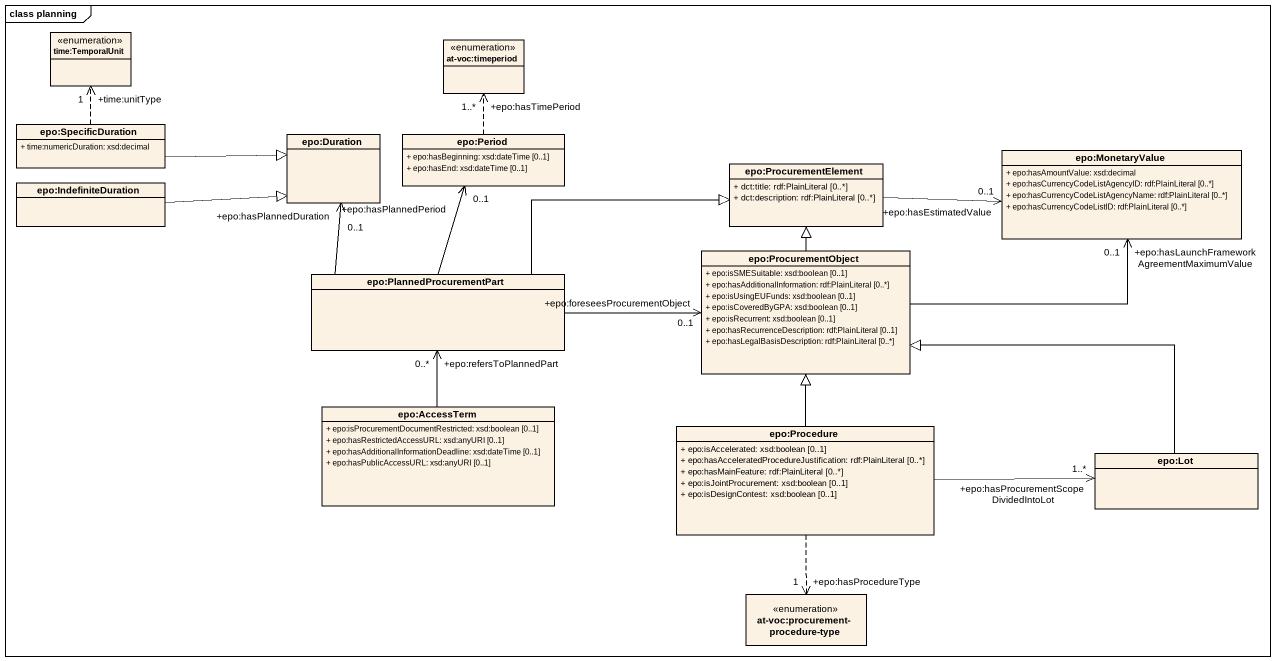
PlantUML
@startuml
mainframe class planning
hide circle
hide empty members
skinparam classAttributeIconSize 0
enum "time:TemporalUnit" as time_TemporalUnit
enum "at-voc:timeperiod" as at_voc_timeperiod
class "epo:SpecificDuration" as epo_SpecificDuration {
  + time:numericDuration: xsd:decimal
}
class "epo:Duration" as epo_Duration
class "epo:Period" as epo_Period {
  + epo:hasBeginning: xsd:dateTime [0..1]
  + epo:hasEnd: xsd:dateTime [0..1]
}
class "epo:IndefiniteDuration" as epo_IndefiniteDuration
class "epo:ProcurementElement" as epo_ProcurementElement {
  + dct:title: rdf:PlainLiteral [0..*]
  + dct:description: rdf:PlainLiteral [0..*]
}
class "epo:MonetaryValue" as epo_MonetaryValue {
  + epo:hasAmountValue: xsd:decimal
  + epo:hasCurrencyCodeListAgencyID: rdf:PlainLiteral [0..*]
  + epo:hasCurrencyCodeListAgencyName: rdf:PlainLiteral [0..*]
  + epo:hasCurrencyCodeListID: rdf:PlainLiteral [0..*]
}
class "epo:ProcurementObject" as epo_ProcurementObject {
  + epo:isSMESuitable: xsd:boolean [0..1]
  + epo:hasAdditionalInformation: rdf:PlainLiteral [0..*]
  + epo:isUsingEUFunds: xsd:boolean [0..1]
  + epo:isCoveredByGPA: xsd:boolean [0..1]
  + epo:isRecurrent: xsd:boolean [0..1]
  + epo:hasRecurrenceDescription: rdf:PlainLiteral [0..1]
  + epo:hasLegalBasisDescription: rdf:PlainLiteral [0..*]
}
class "epo:PlannedProcurementPart" as epo_PlannedProcurementPart
class "epo:AccessTerm" as epo_AccessTerm {
  + epo:isProcurementDocumentRestricted: xsd:boolean [0..1]
  + epo:hasRestrictedAccessURL: xsd:anyURI [0..1]
  + epo:hasAdditionalInformationDeadline: xsd:dateTime [0..1]
  + epo:hasPublicAccessURL: xsd:anyURI [0..1]
}
class "epo:Procedure" as epo_Procedure {
  + epo:isAccelerated: xsd:boolean [0..1]
  + epo:hasAcceleratedProcedureJustification: rdf:PlainLiteral [0..*]
  + epo:hasMainFeature: rdf:PlainLiteral [0..*]
  + epo:isJointProcurement: xsd:boolean [0..1]
  + epo:isDesignContest: xsd:boolean [0..1]
}
class "epo:Lot" as epo_Lot
enum "at-voc:procurement-procedure-type" as at_voc_procurement
epo_SpecificDuration .up.> "+time:unitType\n1" time_TemporalUnit
epo_SpecificDuration -right-|> epo_Duration
epo_Period .up.> "+epo:hasTimePeriod\n1..*" at_voc_timeperiod
epo_IndefiniteDuration -right-|> epo_Duration
epo_ProcurementElement -right-> "+epo:hasEstimatedValue\n0..1" epo_MonetaryValue
epo_ProcurementObject -up-|> epo_ProcurementElement
epo_ProcurementObject -right-> "+epo:hasLaunchFrameworkAgreementMaximumValue\n0..1" epo_MonetaryValue
epo_PlannedProcurementPart -up-> "+epo:hasPlannedDuration\n0..1" epo_Duration
epo_PlannedProcurementPart -up-> "+epo:hasPlannedPeriod\n0..1" epo_Period
epo_PlannedProcurementPart -right-|> epo_ProcurementElement
epo_PlannedProcurementPart -right-> "+epo:foreseesProcurementObject\n0..1" epo_ProcurementObject
epo_AccessTerm -up-> "+epo:refersToPlannedPart\n0..*" epo_PlannedProcurementPart
epo_Procedure -up-|> epo_ProcurementObject
epo_Procedure -right-> "+epo:hasProcurementScopeDividedIntoLot\n1..*" epo_Lot
epo_Procedure ..> "+epo:hasProcedureType\n1" at_voc_procurement
epo_Lot -left-|> epo_ProcurementObject
@enduml
